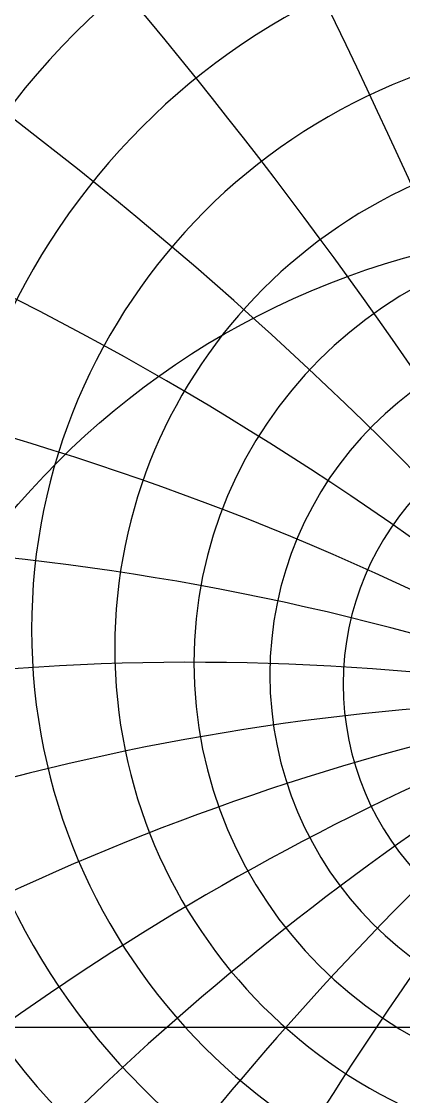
# Model space of a CAD drawing. Header units: millimetres. Extents: x -68 to 68, y -68 to 70.
# Drawn here: x -21.59 to -7.85, y -2.49 to 36.12 of the extents above; entities that cross this region are included whole.
import ezdxf

# ---------------------------------------------------------------- set-up
doc = ezdxf.new("R2010")
doc.units = ezdxf.units.MM
doc.layers.add('ENGRAVE', color=7, linetype='Continuous')
doc.layers.add('ENGRAVE_FINE', color=8, linetype='Continuous')

msp = doc.modelspace()

# ---------------------------------------------------------------- linework, layer by layer
at = {"layer": 'ENGRAVE'}
msp.add_lwpolyline([(-67, 0), (0, 0)], dxfattribs=at)
for radius in [67, 43.8575, 28.7086]:
    msp.add_circle((0, 0), radius, dxfattribs=at)
for centre, radius, start, end in [((0, 22.5941), 44.9406, 105.29443, 270), ((0, 20.419), 39.9456, 90, 270), ((0, 18.6621), 35.4974, 90, 270), ((0, 25.3211), 50.6423, 149.97726, 270), ((0, 17.2293), 31.4794, 90, 270), ((0, 16.053), 27.8045, 90, 270), ((0, 15.0836), 24.4058, 90, 270), ((0, 14.2844), 21.2307, 90, 270), ((0, 13.6274), 18.237, 90, 270), ((-7.5628, 28.2249), 52.7003, 178.82754, 260.69895), ((0, 13.0915), 15.3899, 90, 270), ((0, 12.6606), 12.6606, 90, 270), ((0, 12.3225), 10.024, 90, 270), ((0, -75.9634), 87.715, 90, 120), ((0, -75.9634), 87.715, 90, 120), ((-17.6962, 30.6508), 56.357, 209.13438, 274.6315)]:
    msp.add_arc(centre, radius, start, end, dxfattribs=at)
at = {"layer": 'ENGRAVE_FINE'}
for centre, radius, start, end in [((-497.4564, -75.9634), 505.1304, 10, 16.29877), ((-497.4564, -75.9634), 505.1304, 10, 16.29877), ((-240.9949, -75.9634), 256.4614, 20, 32.594786), ((-240.9949, -75.9634), 256.4614, 20, 32.594786), ((-151.9268, -75.9634), 175.43, 30, 48.866835), ((-151.9268, -75.9634), 175.43, 30, 48.866835), ((-104.5346, -75.9634), 136.4603, 40, 64.455888), ((-104.5346, -75.9634), 136.4603, 40, 64.455888), ((-73.6016, -75.9634), 114.5038, 50, 77.85344), ((-73.6016, -75.9634), 114.5038, 50, 77.85344), ((-50.6423, -75.9634), 101.2845, 60, 90), ((-50.6423, -75.9634), 101.2845, 60, 90), ((-31.9256, -75.9634), 93.3443, 70, 100.985998), ((-31.9256, -75.9634), 93.3443, 70, 100.985998), ((-15.4665, -75.9634), 89.0681, 80, 110.939448), ((-15.4665, -75.9634), 89.0681, 80, 110.939448), ((15.4665, -75.9634), 89.0681, 100, 128.303856), ((15.4665, -75.9634), 89.0681, 100, 128.303856), ((31.9256, -75.9634), 93.3443, 110, 135.976479), ((31.9256, -75.9634), 93.3443, 110, 135.976479), ((50.6423, -75.9634), 101.2845, 120, 143.130102), ((50.6423, -75.9634), 101.2845, 120, 143.130102), ((73.6016, -75.9634), 114.5038, 130, 149.86387), ((73.6016, -75.9634), 114.5038, 130, 149.86387), ((104.5346, -75.9634), 136.4603, 140, 156.265262), ((104.5346, -75.9634), 136.4603, 140, 156.265262), ((151.9268, -75.9634), 175.43, 150, 162.412046), ((151.9268, -75.9634), 175.43, 150, 162.412046), ((240.9949, -75.9634), 256.4614, 160, 168.374352), ((240.9949, -75.9634), 256.4614, 160, 168.374352)]:
    msp.add_arc(centre, radius, start, end, dxfattribs=at)

doc.saveas('drawing.dxf')
